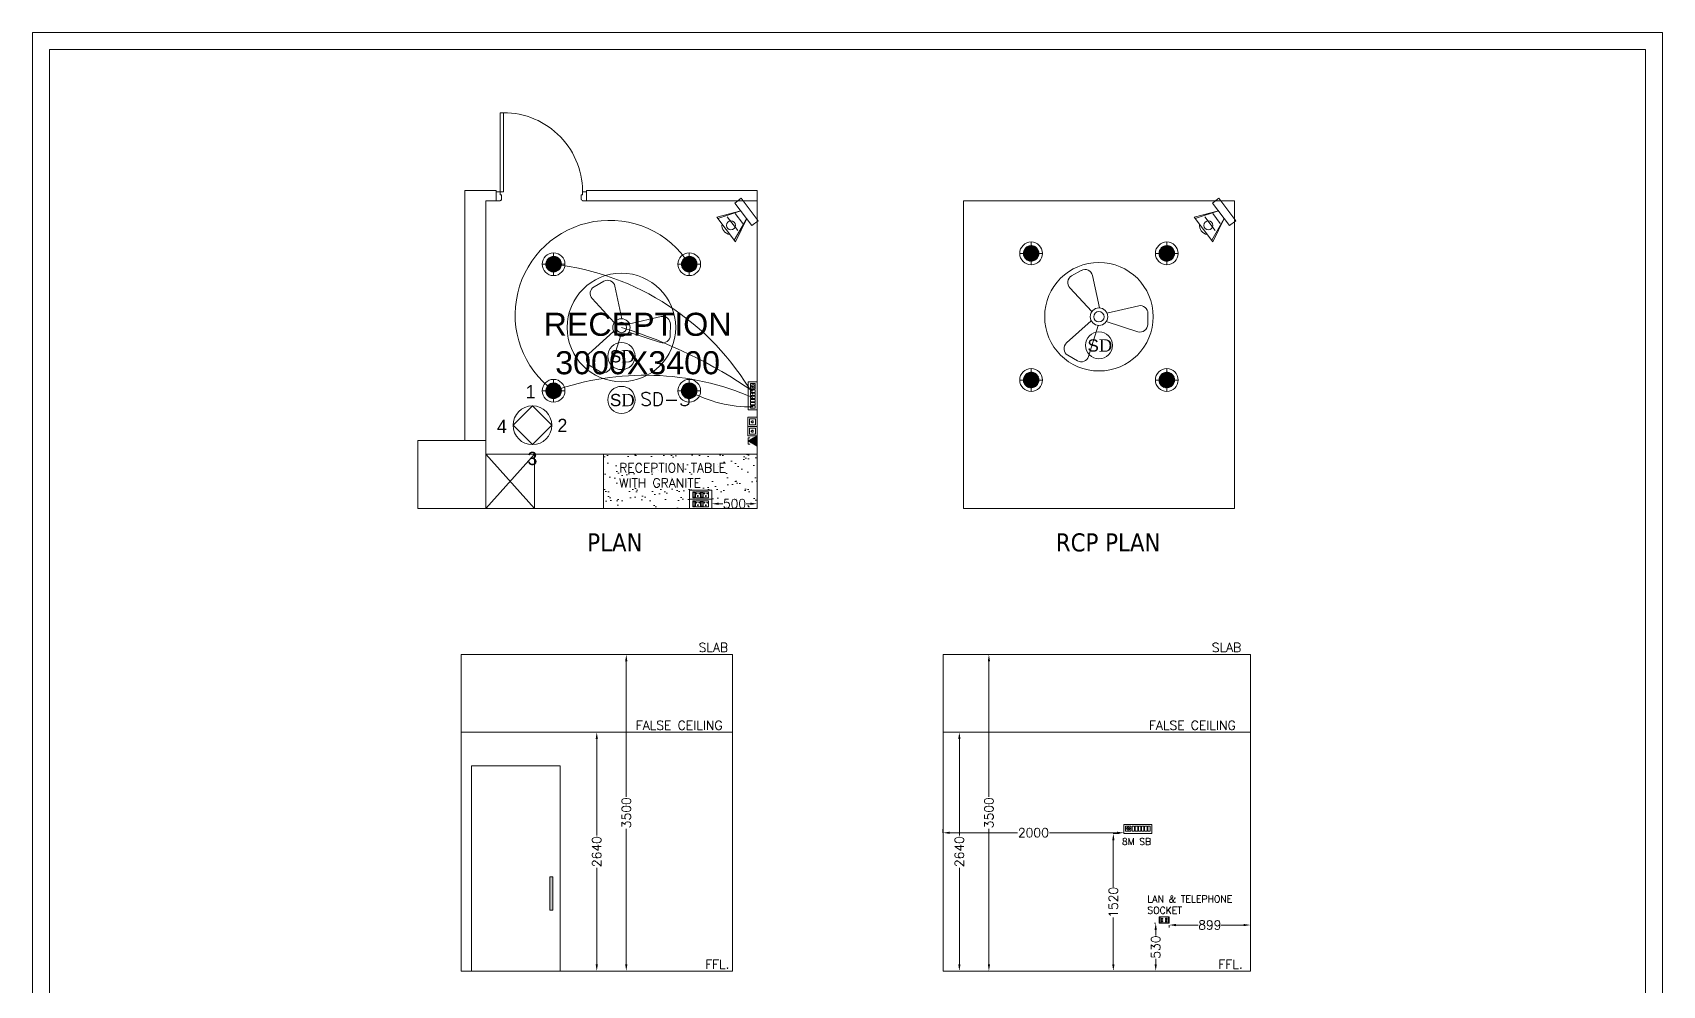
# Model space of a CAD drawing. Extents: x 3552052 to 4102982, y -707811 to -630695.
# Drawn here: x 3606846 to 3624870, y -692458 to -681923 of the extents above; entities that cross this region are included whole.
import ezdxf

# ---------------------------------------------------------------- set-up
doc = ezdxf.new("R2010")
doc.units = 0
doc.header["$LTSCALE"] = 6
doc.header["$MEASUREMENT"] = 0
doc.linetypes.add('CONTINU', pattern=[0])
doc.linetypes.add('HIDDEN', pattern=[0.375, 0.25, -0.125])
doc.layers.get('0').update_dxf_attribs({"linetype": 'CONTINUOUS', "lineweight": 0})
doc.layers.get('Defpoints').update_dxf_attribs({"linetype": 'CONTINUOUS', "lineweight": 0})
for name, color, linetype, lineweight in [('COL', 5, 'CONTINUOUS', 0), ('DIM', 7, 'CONTINUOUS', 0), ('DOOR', 44, 'CONTINUOUS', 0), ('ELE-1200MM CEILINGFAN', 6, 'CONTINUOUS', 0), ('ELE-12W LED', 1, 'CONTINUOUS', 0), ('ELE-12W UPS LIGHT', 3, 'CONTINUOUS', 0), ('ELE-4M RAW P.SB', 40, 'CONTINUOUS', 0), ('ELE-4M UPS P.SB', 3, 'CONTINUOUS', 0), ('ELE-6M RAW P.SB', 40, 'HIDDEN', 0), ('ELE-8M RAW & UPS SB', 31, 'CONTINUOUS', 0), ('ELE-CABLE TRAY', 31, 'CONTINUOUS', 0), ('ELE-SOCKET NMBERING', 7, 'CONTINUOUS', 9), ('ELE-TEL POINT', 4, 'CONTINUOUS', 0), ('ELE. 2N0S OF 6-16 UPS SOCKETS', 191, 'CONTINUOUS', 0), ('ELE.LAN POINT', 3, 'CONTINUOUS', 0), ('FA-BELOW SMOKE DERECTOR', 1, 'CONTINUOUS', 0), ('FA-FIRE TEXT', 7, 'CONTINUOUS', 0), ('FUR', 21, 'CONTINUOUS', 0), ('LV.CC CEMARA', 66, 'CONTINUOUS', 0), ('MEP_HVAC_RA_DUCT', 1, 'CONTINUOUS', 0), ('Staircase', 7, 'CONTINUOUS', 0), ('WALL', 8, 'CONTINUOUS', 0)]:
    doc.layers.add(name, color=color, linetype=linetype, lineweight=lineweight)
doc.layers.add('ELE-LIGHTING WIRING', color=7, linetype='CONTINUOUS', lineweight=0, true_color=0x63d7b6)
doc.styles.add('Annotation', font='tahoma.ttf')
doc.styles.add('ARIAL', font='arial.ttf')
doc.styles.add('PDF Times New Roman', font='times.ttf')
doc.styles.add('ROMANS', font='romans.shx')
doc.styles.get("Standard").update_dxf_attribs({"font": 'SIMPLEX'})
doc.dimstyles.new('AEPL1', dxfattribs={"dimtxt": 100, "dimasz": 75, "dimexe": 1.25, "dimexo": 50, "dimtad": 0, "dimdec": 0, "dimtxsty": 'ROMANS', "dimcen": 2.5, "dimclrd": 7, "dimclre": 7, "dimadec": 0, "dimazin": 0, "dimtfac": 1, "dimtdec": 0, "dimtmove": 0, "dimatfit": 3, "dimfxl": 1, "dimlwd": 0, "dimlwe": 0, "dimarcsym": 0})

# ---------------------------------------------------------------- blocks, each defined once
blk = doc.blocks.new('QWE')
at = {"layer": 'ELE-12W UPS LIGHT'}
h = blk.add_hatch(dxfattribs=at)
h.set_pattern_fill('ANSI31', color=8)
h.set_pattern_definition([(45, (-1135553.9097, 459369.4158), (-2.24506403, 2.24506403), [])])
edge = h.paths.add_edge_path()
edge.add_arc((0, 0), 85.7, 0, 360)
at = {"layer": 'ELE-12W UPS LIGHT', "color": 3}
for p, q in [((-126, 0), (126, 0)), ((0, -126), (0, 126))]:
    blk.add_line(p, q, dxfattribs=at)
for radius in [126, 85.7]:
    blk.add_circle((0, 0), radius, dxfattribs=at)
blk = doc.blocks.new('dsff')
at = {"layer": 'ELE-4M RAW P.SB', "color": 40, "ltscale": 10}
for p, q in [((3540307, -687742), (3540314, -687738)), ((3540315, -687739), (3540310, -687745)), ((3540315, -687736), (3540312, -687729)), ((3540316, -687728), (3540316, -687736)), ((3540317, -687737), (3540325, -687739)), ((3540324, -687743), (3540317, -687738))]:
    blk.add_line(p, q, dxfattribs=at)
for points in [[(3540054, -687792), (3540365, -687792), (3540365, -687692), (3540054, -687692)], [(3540143, -687764), (3540169, -687764), (3540169, -687712), (3540143, -687712)], [(3540178, -687764), (3540204, -687764), (3540204, -687712), (3540178, -687712)], [(3540212, -687764), (3540239, -687764), (3540239, -687712), (3540212, -687712)], [(3540247, -687764), (3540274, -687764), (3540274, -687712), (3540247, -687712)], [(3540287, -687765), (3540345, -687765), (3540345, -687712), (3540287, -687712)]]:
    blk.add_lwpolyline(points, close=True, dxfattribs=at)
for radius in [19.1, 1.78]:
    blk.add_circle((3540316, -687737), radius, dxfattribs=at)
at = {"layer": 'ELE-6M RAW P.SB', "color": 3, "linetype": 'ByBlock'}
for points in [[(3540074, -687764), (3540100, -687764), (3540100, -687712), (3540074, -687712)], [(3540108, -687764), (3540135, -687764), (3540135, -687712), (3540108, -687712)]]:
    blk.add_lwpolyline(points, close=True, dxfattribs=at)
blk = doc.blocks.new('tel')
at = {"layer": 'ELE-TEL POINT', "ltscale": 30}
h = blk.add_hatch(dxfattribs=at)
h.set_pattern_fill('ANSI31', color=4, scale=19.025387, style=0)
h.set_pattern_definition([(45, (-98.626, 0.184), (-42.7132, 42.7132), [])])
h.paths.add_polyline_path([(-99, 0), (840, 1654), (1778, -3)])
at = {"layer": 'ELE-TEL POINT', "color": 4, "ltscale": 30}
for p, q in [((-99, 0), (840, 1654)), ((1778, -3), (-99, 0)), ((840, 1654), (1778, -3))]:
    blk.add_line(p, q, dxfattribs=at)
at = {"layer": 'ELE-TEL POINT', "color": 4, "ltscale": 12}
for p, q in [((276, 1648), (275, 1398)), ((1404, 1646), (1403, 1396))]:
    blk.add_line(p, q, dxfattribs=at)
at = {"layer": 'ELE-TEL POINT', "color": 4, "linetype": 'Continuous', "ltscale": 12}
blk.add_line((276, 1648), (1404, 1646), dxfattribs=at)
at = {"layer": 'ELE-TEL POINT', "color": 4, "ltscale": 30, "const_width": 95.1}
for points in [[(227, 1363, 1), (323, 1363, 1)], [(1355, 1361, 1), (1451, 1361, 1)]]:
    blk.add_lwpolyline(points, format="xyb", close=True, dxfattribs=at)
blk = doc.blocks.new('Voice')
at = {"layer": 'ELE.LAN POINT', "color": 6}
for points in [[(0, -32), (128, -32), (128, 92), (0, 92)], [(22, -10), (106, -10), (106, 70), (22, 70)], [(77, 21), (70, 21), (70, 12), (58, 12), (58, 21), (51, 21), (51, 39), (77, 39)], [(76, 23), (68, 23), (68, 13), (59, 13), (59, 23), (52, 23), (52, 37), (76, 37)]]:
    blk.add_lwpolyline(points, close=True, dxfattribs=at)
blk = doc.blocks.new('*D80')
at = {"layer": 'Defpoints', "color": 0, "linetype": 'ByBlock', "transparency": 16777216}
for p in [(3614358, -687184), (3614858, -687132), (3614858, -687184)]:
    blk.add_point(p, dxfattribs=at)
at = {"layer": 'ELE-CABLE TRAY', "color": 7, "linetype": 'ByBlock', "lineweight": 0, "transparency": 16777216}
for p, q in [((3614358, -687134), (3614358, -687131)), ((3614433, -687132), (3614479, -687132)), ((3614783, -687132), (3614737, -687132)), ((3614858, -687134), (3614858, -687131))]:
    blk.add_line(p, q, dxfattribs=at)
at = {"layer": 'ELE-CABLE TRAY', "color": 7, "linetype": 'ByBlock', "transparency": 16777216}
for points in [[(3614433, -687120), (3614433, -687145), (3614358, -687132)], [(3614783, -687145), (3614783, -687120), (3614858, -687132)]]:
    blk.add_solid(points, dxfattribs=at)
at = {"layer": 'ELE-CABLE TRAY', "color": 0, "linetype": 'ByBlock', "transparency": 16777216, "insert": (3614608, -687132), "char_height": 100, "attachment_point": 5, "style": 'ROMANS'}
blk.add_mtext('500', dxfattribs=at)
blk = doc.blocks.new('18W LED')
at = {"layer": 'ELE-12W LED'}
h = blk.add_hatch(dxfattribs=at)
h.set_pattern_fill('ANSI31', color=252)
h.set_pattern_definition([(45, (-1135553.9097, 459369.4158), (-2.24506403, 2.24506403), [])])
edge = h.paths.add_edge_path()
edge.add_arc((0, 0), 85.7, 0, 360)
at = {"layer": 'ELE-12W LED', "color": 1}
for p, q in [((-126, 0), (126, 0)), ((0, -126), (0, 126))]:
    blk.add_line(p, q, dxfattribs=at)
for radius in [126, 85.7]:
    blk.add_circle((0, 0), radius, dxfattribs=at)
blk = doc.blocks.new('A$C07FB25EA')
at = {"layer": 'ELE-1200MM CEILINGFAN', "color": 3}
for p, q in [((0.26, 2.64), (3.17, 12.07)), ((6.53, 13.37), (9.47, 11.64)), ((9.84, 7.94), (2.36, 1.21)), ((-14.84, -1.03), (-14.81, 2.38)), ((-11.8, 4.55), (-2.22, 1.44)), ((-2.41, -1.1), (-12.04, -3.29)), ((1.96, -12.49), (-0.13, -2.65)), ((2.16, -1.54), (8.87, -8.78)), ((8.31, -12.34), (5.35, -14.02))]:
    blk.add_line(p, q, dxfattribs=at)
at = {"layer": 'ELE-1200MM CEILINGFAN', "color": 5, "ltscale": 10}
blk.add_circle((0, 0), 16.45, dxfattribs=at)
at = {"layer": 'ELE-1200MM CEILINGFAN', "color": 3}
for radius in [2.65, 1.58]:
    blk.add_circle((0, 0), radius, dxfattribs=at)
for centre, start, end in [((5.36, 11.38), 59.5281, 162.5229), ((8.3, 9.66), 311.9493, 59.5281), ((-12.51, 2.36), 71.9493, 179.5281), ((-12.54, -1.05), 179.5281, 282.5229), ((7.18, -10.34), 299.5281, 42.5229), ((4.21, -12.02), 191.9493, 299.5281)]:
    blk.add_arc(centre, 2.3, start, end, dxfattribs=at)
blk = doc.blocks.new('SMOKE DETECTOR')
at = {"layer": 'FA-BELOW SMOKE DERECTOR', "color": 7}
blk.add_circle((931029, -118294), 166, dxfattribs=at)
at = {"layer": 'FA-BELOW SMOKE DERECTOR', "insert": (930887, -118373), "char_height": 150, "attachment_point": 7, "style": 'PDF Times New Roman'}
blk.add_mtext('{\\fArial|b0|i0|c0|p34;S}D', dxfattribs=at)
blk = doc.blocks.new('6MODULE-UPS')
at = {"layer": 'ELE. 2N0S OF 6-16 UPS SOCKETS', "color": 223, "lineweight": 0}
for p, q in [((-6, 92), (-6, 20)), ((-6, 92), (-6, 20)), ((19, 92), (-6, 92)), ((-6, 92), (19, 92)), ((-6, 20), (19, 20)), ((-4, 84), (-4, 28)), ((17, 84), (-4, 84)), ((-4, 30), (17, 30)), ((-4, 28), (17, 28)), ((17, 28), (17, 84)), ((19, 20), (19, 92)), ((24, 92), (87, 92)), ((24, 20), (24, 92)), ((87, 20), (24, 20)), ((87, 92), (87, 20)), ((91, 92), (91, 20)), ((91, 92), (91, 20)), ((116, 92), (91, 92)), ((91, 92), (116, 92)), ((91, 20), (116, 20)), ((93, 84), (93, 28)), ((114, 84), (93, 84)), ((93, 30), (114, 30)), ((93, 28), (114, 28)), ((114, 28), (114, 84)), ((116, 20), (116, 92)), ((120, 20), (120, 92)), ((120, 92), (184, 92)), ((184, 20), (120, 20)), ((184, 92), (184, 20))]:
    blk.add_line(p, q, dxfattribs=at)
blk.add_lwpolyline([(-48, 0), (226, 0), (226, 112), (-48, 112)], close=True, dxfattribs=at)
for centre, radius, start, end in [((37, 42), 4.24, 5.2689, 272.51), ((41, 39), 3.42, 202.6838, 75.0951), ((55, 74), 4.92, 307.1584, 232.8416), ((55, 69), 3.14, 161.4031, 18.5969), ((70, 39), 3.42, 104.9049, 337.3162), ((73, 42), 4.24, 267.49, 174.7311), ((134, 42), 4.24, 5.2689, 272.51), ((137, 39), 3.42, 202.6838, 75.0951), ((152, 74), 4.92, 307.1584, 232.8416), ((152, 69), 3.14, 161.4031, 18.5969), ((167, 39), 3.42, 104.9049, 337.3162), ((170, 42), 4.24, 267.49, 174.7311)]:
    blk.add_arc(centre, radius, start, end, dxfattribs=at)
blk = doc.blocks.new('CC CEMARA')
at = {"layer": 'LV.CC CEMARA', "linetype": 'ByBlock'}
for p, q in [((94, -242), (19, -67)), ((19, -67), (104, -231)), ((47, -104), (105, -35)), ((240, -67), (65, -12)), ((232, -76), (65, -12)), ((81, -159), (163, -62)), ((94, -242), (240, -67))]:
    blk.add_line(p, q, dxfattribs=at)
blk.add_lwpolyline([(111, 43), (66, 80), (-66, -80), (-22, -117)], close=True, dxfattribs=at)
blk.add_circle((133, -123), 32.9, dxfattribs=at)
blk.add_arc((132, -124), 66.7, 275.3702, 5.5412, dxfattribs=at)
blk = doc.blocks.new('A$C19B8274B')
at = {"layer": 'DOOR'}
for p, q in [((-45, 925), (-80, 925)), ((-80, 50), (-80, 925)), ((-45, 50), (-45, 925)), ((-45, 50), (-80, 50)), ((-955, -50), (-955, -47.5)), ((-940, -35), (-942.5, -35)), ((-60, -35), (-57.5, -35)), ((-45, -50), (-45, -47.5))]:
    blk.add_line(p, q, dxfattribs=at)
for points in [[(-940, 15), (-955, 15), (-955, 50), (-1000, 50), (-1000, -50), (-955, -50)], [(-940, -35), (-940, 15)], [(-60, 15), (-45, 15), (-45, 50), (0, 50), (0, -50), (-45, -50)], [(-60, -35), (-60, 15)]]:
    blk.add_lwpolyline(points, dxfattribs=at)
at = {"layer": 'DOOR', "color": 145}
blk.add_arc((-80, 50), 875, 90, 182.29244, dxfattribs=at)
at = {"layer": 'DOOR'}
for centre, start, end in [((-955, -35), 270, 0), ((-45, -35), 180, 270)]:
    blk.add_arc(centre, 12.5, start, end, dxfattribs=at)
blk = doc.blocks.new('*D82')
at = {"layer": 'Defpoints', "color": 0, "linetype": 'ByBlock', "transparency": 16777216}
for p in [(3613085, -689659), (3613085, -689659), (3613085, -692299)]:
    blk.add_point(p, dxfattribs=at)
at = {"layer": 'ELE-4M UPS P.SB', "color": 7, "linetype": 'ByBlock', "lineweight": 0, "transparency": 16777216}
for p, q in [((3613035, -689659), (3613084, -689659)), ((3613085, -689734), (3613085, -690802)), ((3613085, -692224), (3613085, -691156)), ((3613035, -692299), (3613084, -692299))]:
    blk.add_line(p, q, dxfattribs=at)
at = {"layer": 'ELE-4M UPS P.SB', "color": 7, "linetype": 'ByBlock', "transparency": 16777216}
for points in [[(3613098, -689734), (3613073, -689734), (3613085, -689659)], [(3613073, -692224), (3613098, -692224), (3613085, -692299)]]:
    blk.add_solid(points, dxfattribs=at)
at = {"layer": 'ELE-4M UPS P.SB', "color": 0, "linetype": 'ByBlock', "transparency": 16777216, "insert": (3613085, -690979), "char_height": 100, "attachment_point": 5, "rotation": 90, "style": 'ROMANS'}
blk.add_mtext('2640', dxfattribs=at)
blk = doc.blocks.new('*D83')
at = {"layer": 'Defpoints', "color": 0, "linetype": 'ByBlock', "transparency": 16777216}
for p in [(3613344, -688799), (3613412, -688799), (3613344, -692299)]:
    blk.add_point(p, dxfattribs=at)
at = {"layer": 'ELE-4M UPS P.SB', "color": 7, "linetype": 'ByBlock', "lineweight": 0, "transparency": 16777216}
for p, q in [((3613394, -688799), (3613413, -688799)), ((3613412, -688874), (3613412, -690372)), ((3613412, -692224), (3613412, -690726)), ((3613394, -692299), (3613413, -692299))]:
    blk.add_line(p, q, dxfattribs=at)
at = {"layer": 'ELE-4M UPS P.SB', "color": 7, "linetype": 'ByBlock', "transparency": 16777216}
for points in [[(3613424, -688874), (3613399, -688874), (3613412, -688799)], [(3613399, -692224), (3613424, -692224), (3613412, -692299)]]:
    blk.add_solid(points, dxfattribs=at)
at = {"layer": 'ELE-4M UPS P.SB', "color": 0, "linetype": 'ByBlock', "transparency": 16777216, "insert": (3613412, -690549), "char_height": 100, "attachment_point": 5, "rotation": 90, "style": 'ROMANS'}
blk.add_mtext('3500', dxfattribs=at)
blk = doc.blocks.new('*D84')
at = {"layer": 'Defpoints', "color": 0, "linetype": 'ByBlock', "transparency": 16777216}
for p in [(3617095, -689659), (3617095, -689659), (3617095, -692299)]:
    blk.add_point(p, dxfattribs=at)
at = {"layer": 'ELE-4M UPS P.SB', "color": 7, "linetype": 'ByBlock', "lineweight": 0, "transparency": 16777216}
for p, q in [((3617045, -689659), (3617094, -689659)), ((3617095, -689734), (3617095, -690802)), ((3617095, -692224), (3617095, -691156)), ((3617045, -692299), (3617094, -692299))]:
    blk.add_line(p, q, dxfattribs=at)
at = {"layer": 'ELE-4M UPS P.SB', "color": 7, "linetype": 'ByBlock', "transparency": 16777216}
for points in [[(3617083, -689734), (3617108, -689734), (3617095, -689659)], [(3617083, -692224), (3617108, -692224), (3617095, -692299)]]:
    blk.add_solid(points, dxfattribs=at)
at = {"layer": 'ELE-4M UPS P.SB', "color": 0, "linetype": 'ByBlock', "transparency": 16777216, "insert": (3617095, -690979), "char_height": 100, "attachment_point": 5, "rotation": 90, "style": 'ROMANS'}
blk.add_mtext('2640', dxfattribs=at)
blk = doc.blocks.new('*D85')
at = {"layer": 'Defpoints', "color": 0, "linetype": 'ByBlock', "transparency": 16777216}
for p in [(3617354, -688799), (3617422, -688799), (3617354, -692299)]:
    blk.add_point(p, dxfattribs=at)
at = {"layer": 'ELE-4M UPS P.SB', "color": 7, "linetype": 'ByBlock', "lineweight": 0, "transparency": 16777216}
for p, q in [((3617404, -688799), (3617423, -688799)), ((3617422, -688874), (3617422, -690372)), ((3617422, -692224), (3617422, -690726)), ((3617404, -692299), (3617423, -692299))]:
    blk.add_line(p, q, dxfattribs=at)
at = {"layer": 'ELE-4M UPS P.SB', "color": 7, "linetype": 'ByBlock', "transparency": 16777216}
for points in [[(3617410, -688874), (3617435, -688874), (3617422, -688799)], [(3617410, -692224), (3617435, -692224), (3617422, -692299)]]:
    blk.add_solid(points, dxfattribs=at)
at = {"layer": 'ELE-4M UPS P.SB', "color": 0, "linetype": 'ByBlock', "transparency": 16777216, "insert": (3617422, -690549), "char_height": 100, "attachment_point": 5, "rotation": 90, "style": 'ROMANS'}
blk.add_mtext('3500', dxfattribs=at)
blk = doc.blocks.new('*D86')
at = {"layer": 'Defpoints', "color": 0, "linetype": 'ByBlock', "transparency": 16777216}
for p in [(3616914, -690770), (3616914, -690779), (3618914, -690779)]:
    blk.add_point(p, dxfattribs=at)
at = {"layer": 'ELE-4M UPS P.SB', "color": 7, "linetype": 'ByBlock', "lineweight": 0, "transparency": 16777216}
for p, q in [((3616914, -690729), (3616914, -690769)), ((3616989, -690770), (3617738, -690770)), ((3618839, -690770), (3618091, -690770)), ((3618914, -690729), (3618914, -690769))]:
    blk.add_line(p, q, dxfattribs=at)
at = {"layer": 'ELE-4M UPS P.SB', "color": 7, "linetype": 'ByBlock', "transparency": 16777216}
for points in [[(3616989, -690758), (3616989, -690783), (3616914, -690770)], [(3618839, -690758), (3618839, -690783), (3618914, -690770)]]:
    blk.add_solid(points, dxfattribs=at)
at = {"layer": 'ELE-4M UPS P.SB', "color": 0, "linetype": 'ByBlock', "transparency": 16777216, "insert": (3617914, -690770), "char_height": 100, "attachment_point": 5, "style": 'ROMANS'}
blk.add_mtext('2000', dxfattribs=at)
blk = doc.blocks.new('*D87')
at = {"layer": 'Defpoints', "color": 0, "linetype": 'ByBlock', "transparency": 16777216}
for p in [(3618914, -690779), (3618798, -692299), (3618914, -692299)]:
    blk.add_point(p, dxfattribs=at)
at = {"layer": 'ELE-4M UPS P.SB', "color": 7, "linetype": 'ByBlock', "lineweight": 0, "transparency": 16777216}
for p, q in [((3618864, -690779), (3618797, -690779)), ((3618798, -690854), (3618798, -691369)), ((3618798, -692224), (3618798, -691708)), ((3618864, -692299), (3618797, -692299))]:
    blk.add_line(p, q, dxfattribs=at)
at = {"layer": 'ELE-4M UPS P.SB', "color": 7, "linetype": 'ByBlock', "transparency": 16777216}
for points in [[(3618786, -690854), (3618811, -690854), (3618798, -690779)], [(3618786, -692224), (3618811, -692224), (3618798, -692299)]]:
    blk.add_solid(points, dxfattribs=at)
at = {"layer": 'ELE-4M UPS P.SB', "color": 0, "linetype": 'ByBlock', "transparency": 16777216, "insert": (3618798, -691539), "char_height": 100, "attachment_point": 5, "rotation": 90, "style": 'ROMANS'}
blk.add_mtext('1520', dxfattribs=at)
blk = doc.blocks.new('*D88')
at = {"layer": 'Defpoints', "color": 0, "linetype": 'ByBlock', "transparency": 16777216}
for p in [(3619415, -691769), (3620314, -691769), (3620314, -691790)]:
    blk.add_point(p, dxfattribs=at)
at = {"layer": 'ELE-4M UPS P.SB', "color": 7, "linetype": 'ByBlock', "lineweight": 0, "transparency": 16777216}
for p, q in [((3619415, -691819), (3619415, -691792)), ((3619490, -691790), (3619738, -691790)), ((3620239, -691790), (3619992, -691790)), ((3620314, -691819), (3620314, -691792))]:
    blk.add_line(p, q, dxfattribs=at)
at = {"layer": 'ELE-4M UPS P.SB', "color": 7, "linetype": 'ByBlock', "transparency": 16777216}
for points in [[(3619490, -691778), (3619490, -691803), (3619415, -691790)], [(3620239, -691778), (3620239, -691803), (3620314, -691790)]]:
    blk.add_solid(points, dxfattribs=at)
at = {"layer": 'ELE-4M UPS P.SB', "color": 0, "linetype": 'ByBlock', "transparency": 16777216, "insert": (3619865, -691790), "char_height": 100, "attachment_point": 5, "style": 'ROMANS'}
blk.add_mtext('899', dxfattribs=at)
blk = doc.blocks.new('*D89')
at = {"layer": 'Defpoints', "color": 0, "linetype": 'ByBlock', "transparency": 16777216}
for p in [(3619305, -691769), (3619267, -692299), (3619305, -692299)]:
    blk.add_point(p, dxfattribs=at)
at = {"layer": 'ELE-4M UPS P.SB', "color": 7, "linetype": 'ByBlock', "lineweight": 0, "transparency": 16777216}
for p, q in [((3619255, -691769), (3619266, -691769)), ((3619267, -691844), (3619267, -691905)), ((3619267, -692224), (3619267, -692163)), ((3619255, -692299), (3619266, -692299))]:
    blk.add_line(p, q, dxfattribs=at)
at = {"layer": 'ELE-4M UPS P.SB', "color": 7, "linetype": 'ByBlock', "transparency": 16777216}
for points in [[(3619254, -691844), (3619279, -691844), (3619267, -691769)], [(3619254, -692224), (3619279, -692224), (3619267, -692299)]]:
    blk.add_solid(points, dxfattribs=at)
at = {"layer": 'ELE-4M UPS P.SB', "color": 0, "linetype": 'ByBlock', "transparency": 16777216, "insert": (3619267, -692034), "char_height": 100, "attachment_point": 5, "rotation": 90, "style": 'ROMANS'}
blk.add_mtext('530', dxfattribs=at)

msp = doc.modelspace()

# ---------------------------------------------------------------- hatches: boundary and pattern name
at = {"linetype": 'Continuous', "ltscale": 0.1}
h = msp.add_hatch(color=254, dxfattribs=at)
h.dxf.hatch_style = 1
h.paths.add_polyline_path([(3612565.9, -691625), (3612598.5, -691625), (3612598.5, -691257.5), (3612565.9, -691257.5)])
at = {"layer": 'FUR', "lineweight": 0, "ltscale": 15}
h = msp.add_hatch(dxfattribs=at)
h.set_pattern_fill('AR-SAND', color=8, scale=100)
h.set_pattern_definition([(37.5, (0, 0), (-6.299336, 192.682377), [0, -152, 0, -170, 0, -162.5]), (7.5, (0, 0), (176.97767, 282.214607), [0, -82, 0, -137, 0, -52.5]), (327.5, (-123, 0), (311.414186, 0.565905), [0, -50, 0, -180, 0, -235]), (317.5, (-123, 0), (300.61266, 87.767556), [0, -25, 0, -118, 0, -135])])
h.paths.add_polyline_path([(3614858.1, -686583.5), (3613158.1, -686583.5), (3613158.1, -687183.5), (3614110.8, -687183.5), (3614110.8, -687082.8), (3614110.8, -686982.1), (3614358.2, -686982.1), (3614358.2, -687082.8), (3614358.2, -687183.5), (3614858.1, -687183.5)])
h.paths.add_polyline_path([(3614454.6, -687207.2), (3614761.7, -687207.2), (3614761.7, -687057.2), (3614454.6, -687057.2)], flags=9)

# ---------------------------------------------------------------- linework, layer by layer
for points in [[(3624870.2, -681923.1), (3624870.2, -702441.6), (3606846.3, -702441.6), (3606846.3, -681923.1)], [(3624683.4, -682109.9), (3624683.4, -702254.8), (3607033.1, -702254.8), (3607033.1, -682109.9)]]:
    msp.add_lwpolyline(points, close=True)
at = {"elevation": 0}
msp.add_lwpolyline([(3612374.3, -686050.1), (3612159.8, -686264.5), (3612374.3, -686478.9), (3612588.7, -686264.5), (3612374.3, -686050.1)], close=True, dxfattribs=at)
at = {"color": 5, "linetype": 'Continuous', "ltscale": 0.1}
msp.add_lwpolyline([(3612565.9, -691625), (3612598.5, -691625), (3612598.5, -691257.5), (3612565.9, -691257.5)], close=True, dxfattribs=at)
msp.add_circle((3612374.3, -686264.5), 214.4)
at = {"layer": 'COL', "color": 8}
msp.add_lwpolyline([(3611108.1, -687183.5), (3611108.1, -686433.5), (3611858.1, -686433.5), (3611858.1, -687183.5)], close=True, dxfattribs=at)
at = {"layer": 'ELE-4M UPS P.SB', "color": 0, "linetype": 'ByBlock'}
for p, q in [((3619305.5, -691698.7), (3619308, -691701.2)), ((3619375.6, -691713.5), (3619390.8, -691728.5)), ((3619375.6, -691728.5), (3619390.8, -691713.5)), ((3619413, -691701.2), (3619415.5, -691698.7)), ((3619305.5, -691768.7), (3619308, -691766.2)), ((3619413, -691766.2), (3619415.5, -691768.7))]:
    msp.add_line(p, q, dxfattribs=at)
for points in [[(3619305.5, -691698.7), (3619415.5, -691698.7), (3619415.5, -691768.7), (3619305.5, -691768.7)], [(3619308, -691701.2), (3619413, -691701.2), (3619413, -691766.2), (3619308, -691766.2)], [(3619312.5, -691708.7), (3619317.5, -691708.7), (3619317.5, -691758.7), (3619312.5, -691758.7)], [(3619375.6, -691713.5), (3619390.8, -691713.5), (3619390.8, -691728.5), (3619375.6, -691728.5)], [(3619408.5, -691708.7), (3619403.5, -691708.7), (3619403.5, -691758.7), (3619408.5, -691758.7)]]:
    msp.add_lwpolyline(points, close=True, dxfattribs=at)
at = {"layer": 'ELE-LIGHTING WIRING', "linetype": 'ByBlock'}
for centre, radius, start, end in [((3613226.6, -685042.6), 1043.9, 32.38395, 233.66618), ((3612275.2, -687400.6), 2936, 30.22367, 83.4899), ((3611779.1, -690295.4), 5350.2, 55.4651, 72.83443), ((3613615.7, -688740), 3029, 66.73324, 109.42902)]:
    msp.add_arc(centre, radius, start, end, dxfattribs=at)
at = {"layer": 'ELE-LIGHTING WIRING', "color": 254, "linetype": 'ByBlock', "true_color": 0xdebad0}
msp.add_arc((3614777.4, -684716.7), 1345.2, 240.16113, 271.47926, dxfattribs=at)
at = {"layer": 'ELE.LAN POINT', "color": 3}
for points in [[(3619339.9, -691713.5), (3619339.9, -691717.8), (3619345.4, -691717.8), (3619345.4, -691724.3), (3619339.9, -691724.3), (3619339.9, -691728.5), (3619330.2, -691728.5), (3619330.2, -691713.5)], [(3619339.2, -691714.3), (3619339.2, -691718.5), (3619344.6, -691718.5), (3619344.6, -691723.5), (3619339.2, -691723.5), (3619339.2, -691727.8), (3619330.9, -691727.8), (3619330.9, -691714.3)]]:
    msp.add_lwpolyline(points, close=True, dxfattribs=at)
at = {"layer": 'ELE.LAN POINT', "color": 2}
for points in [[(3619339.9, -691738.9), (3619339.9, -691743.2), (3619345.4, -691743.2), (3619345.4, -691749.7), (3619339.9, -691749.7), (3619339.9, -691753.9), (3619330.2, -691753.9), (3619330.2, -691738.9)], [(3619339.2, -691739.7), (3619339.2, -691743.9), (3619344.6, -691743.9), (3619344.6, -691748.9), (3619339.2, -691748.9), (3619339.2, -691753.2), (3619330.9, -691753.2), (3619330.9, -691739.7)]]:
    msp.add_lwpolyline(points, close=True, dxfattribs=at)
at = {"layer": 'ELE.LAN POINT', "color": 4}
for points in [[(3619385.3, -691738.9), (3619385.3, -691743.2), (3619390.8, -691743.2), (3619390.8, -691749.7), (3619385.3, -691749.7), (3619385.3, -691753.9), (3619375.6, -691753.9), (3619375.6, -691738.9)], [(3619384.6, -691739.7), (3619384.6, -691743.9), (3619390, -691743.9), (3619390, -691748.9), (3619384.6, -691748.9), (3619384.6, -691753.2), (3619376.4, -691753.2), (3619376.4, -691739.7)]]:
    msp.add_lwpolyline(points, close=True, dxfattribs=at)
at = {"layer": 'FUR', "color": 8, "lineweight": 0, "ltscale": 15}
msp.add_line((3613158.1, -686583.5), (3613158.1, -687183.5), dxfattribs=at)
for points in [[(3611858.1, -687183.5), (3611858.1, -686583.5), (3612398.1, -686583.5), (3612398.1, -687183.5)], [(3614858.1, -687183.5), (3614858.1, -686583.5), (3611858.1, -686583.5), (3611858.1, -687183.5)]]:
    msp.add_lwpolyline(points, close=True, dxfattribs=at)
at = {"layer": 'MEP_HVAC_RA_DUCT', "color": 8, "linetype": 'ByBlock'}
for p, q in [((3611585.2, -688798.7), (3611585.2, -692298.7)), ((3614585.2, -688798.7), (3614585.2, -692298.7)), ((3616914.4, -688798.7), (3616914.4, -692298.7)), ((3620314.4, -688798.7), (3620314.4, -692298.7))]:
    msp.add_line(p, q, dxfattribs=at)
msp.add_lwpolyline([(3617139.3, -683783.5), (3620139.2, -683783.5), (3620139.2, -687183.5), (3617139.3, -687183.5)], close=True, dxfattribs=at)
for points in [[(3614585.2, -688798.7), (3611585.2, -688798.7)], [(3620314.4, -688798.7), (3616914.4, -688798.7)], [(3614585.2, -689658.7), (3611585.2, -689658.7)], [(3620314.4, -689658.7), (3616914.4, -689658.7)], [(3614585.2, -692298.7), (3611585.2, -692298.7)], [(3620314.4, -692298.7), (3616914.4, -692298.7)]]:
    msp.add_lwpolyline(points, dxfattribs=at)
at = {"layer": 'MEP_HVAC_RA_DUCT', "color": 5, "linetype": 'ByBlock'}
msp.add_lwpolyline([(3611700.2, -692298.7), (3612680.2, -692298.7), (3612680.2, -690028.7), (3611700.2, -690028.7)], close=True, dxfattribs=at)
at = {"layer": 'Staircase', "color": 8, "lineweight": 0}
for points in [[(3612398.1, -687183.5), (3611858.1, -686583.5)], [(3611858.1, -687183.5), (3612398.1, -686583.5)]]:
    msp.add_lwpolyline(points, dxfattribs=at)
at = {"layer": 'WALL', "color": 8, "linetype": 'ByBlock'}
for p, q in [((3611972.9, -683668.5), (3611628.2, -683668.5)), ((3611628.2, -685088.6), (3611628.2, -683668.5)), ((3611858.1, -686433.5), (3611858.2, -683783.4)), ((3611858.2, -683783.5), (3611858.1, -686433.5)), ((3611972.9, -683783.5), (3611858.2, -683783.5)), ((3611972.9, -683668.5), (3611972.9, -683783.5)), ((3614858.1, -683668.5), (3612973.2, -683668.5)), ((3612973.2, -683668.5), (3612973.2, -683783.5)), ((3614858.1, -683783.5), (3612973.2, -683783.5)), ((3611628.2, -686433.5), (3611628.2, -685088.6))]:
    msp.add_line(p, q, dxfattribs=at)
at = {"layer": 'WALL', "color": 8, "lineweight": 0}
msp.add_line((3614858.1, -686583.5), (3614858.1, -683783.5), dxfattribs=at)
at = {"layer": 'WALL', "color": 8, "linetype": 'ByBlock'}
msp.add_lwpolyline([(3614858.1, -683668.5), (3614858.1, -686433.5)], dxfattribs=at)

# ---------------------------------------------------------------- block references
at = {"layer": 'DOOR', "color": 8, "linetype": 'Continuous', "xscale": -1, "rotation": 359.9999999999843}
msp.add_blockref('A$C19B8274B', (3611973.2, -683733.5), dxfattribs=at)
at = {"layer": 'ELE-1200MM CEILINGFAN', "color": 7, "ltscale": 8, "xscale": 36.47592107175105, "yscale": 36.47592107175105, "zscale": 36.47592107175105, "rotation": 180}
for p in [(3618639.2, -685064.3), (3613358.1, -685183.5)]:
    msp.add_blockref('A$C07FB25EA', p, dxfattribs=at)
at = {"layer": 'ELE-12W LED', "color": 6, "xscale": -1}
for p in [(3612608.1, -684483.5), (3614108.1, -684483.5), (3617889.2, -684364.3), (3619389.2, -684364.3), (3612608.1, -685883.5), (3617889.2, -685764.3)]:
    msp.add_blockref('18W LED', p, dxfattribs=at)
at = {"layer": 'ELE-12W UPS LIGHT', "linetype": 'ByBlock', "xscale": -1}
for p in [(3614108.1, -685883.5), (3619389.2, -685764.3)]:
    msp.add_blockref('QWE', p, dxfattribs=at)
at = {"layer": 'ELE-8M RAW & UPS SB', "color": 0, "linetype": 'ByBlock', "xscale": -1, "rotation": 270}
msp.add_blockref('dsff', (4302550.2, -4226148.3), dxfattribs=at)
at = {"layer": 'ELE-8M RAW & UPS SB', "color": 0, "linetype": 'ByBlock', "xscale": -1}
msp.add_blockref('dsff', (7159279.2, -2986.6), dxfattribs=at)
at = {"layer": 'ELE-TEL POINT', "color": 0, "ltscale": 30, "xscale": -0.05960958292234839, "yscale": 0.05960958292234884, "zscale": 0.05960958292234884, "rotation": 89.8929051788795}
msp.add_blockref('tel', (3614858.1, -686388.6), dxfattribs=at)
at = {"layer": 'ELE. 2N0S OF 6-16 UPS SOCKETS', "xscale": -0.9026075240774036, "yscale": 0.9026075240774036, "zscale": 0.9026075240774036, "rotation": 179.9999999999997}
for p in [(3614154.2, -686982.1), (3614154.2, -687082.8)]:
    msp.add_blockref('6MODULE-UPS', p, dxfattribs=at)
at = {"layer": 'ELE.LAN POINT', "color": 7, "xscale": -0.8135966191344682, "yscale": 0.8135966191344682, "zscale": 0.8135966191344682, "rotation": 270}
for p in [(3614783.3, -686278.6), (3614783.3, -686382.7)]:
    msp.add_blockref('Voice', p, dxfattribs=at)
at = {"layer": 'FA-BELOW SMOKE DERECTOR', "color": 6, "xscale": 0.9035551315104862, "yscale": 0.9035551315104862, "zscale": 0.9035551315104862}
for p in [(2777403.4, -578495.5), (2772122.3, -578614.7), (2772122.8, -579099)]:
    msp.add_blockref('SMOKE DETECTOR', p, dxfattribs=at)
at = {"layer": 'LV.CC CEMARA', "xscale": -1.500000000000001, "yscale": 1.5, "zscale": 1.5, "rotation": 357.2623958888427}
for p in [(3614776.9, -683879.6), (3620057.9, -683879.6)]:
    msp.add_blockref('CC CEMARA', p, dxfattribs=at)

# ---------------------------------------------------------------- texts
at = {"ltscale": 0.1, "char_height": 136.805, "width": 184.566, "attachment_point": 5, "rotation": 0.1103}
for s, insert in [('\\pxqc;{\\F.shx.shx;\\H1.0669x;1}', (3612354.9, -685894.1)), ('\\pxqc;{\\F.shx.shx.shx.shx;\\H1.0669x;4}', (3612036.5, -686276)), ('\\pxqc;{\\F.shx.shx.shx;\\H1.0669x;2}', (3612705.4, -686266.1)), ('\\pxqc;{\\F.shx.shx.shx.shx;\\H1.0669x;3}', (3612373.7, -686632.5))]:
    msp.add_mtext(s, dxfattribs=dict(at, insert=insert))
at = {"char_height": 200, "width": 2697.906, "attachment_point": 3, "style": 'Annotation'}
for s, insert in [('\\pxql;PLAN', (3615678.2, -687459.7)), ('\\pxql;RCP PLAN', (3620859.9, -687459.7))]:
    msp.add_mtext(s, dxfattribs=dict(at, insert=insert))
at = {"layer": 'DIM', "color": 8, "insert": (3613536.9, -685362.5), "char_height": 255, "width": 2294.815, "attachment_point": 5, "style": 'ARIAL'}
msp.add_mtext('RECEPTION\\P3000X3400', dxfattribs=at)
at = {"layer": 'ELE-SOCKET NMBERING', "color": 0, "attachment_point": 1, "style": 'Annotation'}
for s, insert, char_height, width in [('{\\Fromans|c0;RECEPTION TABLE \\PWITH GRANITE }', (3613333.1, -686685), 100.004, 2358.602), ('{\\Fromans|c0;SLAB}', (3614212.1, -688671.3), 100.004, 2358.602), ('{\\Fromans|c0;SLAB}', (3619886.9, -688671.3), 100.004, 2358.602), ('{\\Fromans|c0;FALSE CEILING }', (3613516.8, -689531.3), 100.004, 2358.602), ('{\\Fromans|c0;FALSE CEILING }', (3619191.6, -689531.3), 100.004, 2358.602), ('{\\Fromans|c0;8M SB}', (3618892.2, -690830.1), 75, 2358.602), ('{\\Fromans|c0;LAN & TELEPHONE SOCKET}', (3619174.6, -691465.2), 75, 1088.722), ('{\\Fromans|c0;FFL.}', (3614283.7, -692173.7), 100.004, 2358.602), ('{\\Fromans|c0;FFL.}', (3619958.5, -692173.7), 100.004, 2358.602)]:
    msp.add_mtext(s, dxfattribs=dict(at, insert=insert, char_height=char_height, width=width))
at = {"layer": 'ELE-SOCKET NMBERING', "color": 0, "char_height": 5, "width": 2358.602, "attachment_point": 1, "rotation": 90, "style": 'Annotation'}
for insert in [(3619312.5, -691742.3), (3619403.5, -691745.1)]:
    msp.add_mtext('{\\Fromans|c0;XXXX}', dxfattribs=dict(at, insert=insert))
at = {"layer": 'FA-FIRE TEXT', "color": 200, "linetype": 'CONTINU', "insert": (3613565.1, -685901.1), "char_height": 150, "width": 349.838, "attachment_point": 1, "style": 'ROMANS'}
msp.add_mtext('{\\C256;SD-3}', dxfattribs=at)

# ---------------------------------------------------------------- dimensions: what is measured, and where the dimension line sits
at = {"layer": 'ELE-4M UPS P.SB', "color": 0, "linetype": 'ByBlock'}
for base, p1, p2, picture, middle in [((3613411.8, -688798.7), (3613343.5, -692298.7), (3613343.5, -688798.7), '*D83', (3613411.8, -690548.7)), ((3617422.1, -688798.7), (3617353.8, -692298.7), (3617353.8, -688798.7), '*D85', (3617422.1, -690548.7)), ((3613085.2, -689658.7), (3613085.2, -692298.7), (3613085.2, -689658.7), '*D82', (3613085.2, -690978.7)), ((3617095.4, -689658.7), (3617095.4, -692298.7), (3617095.4, -689658.7), '*D84', (3617095.4, -690978.7)), ((3618798.5, -692298.7), (3618914.4, -690778.7), (3618914.4, -692298.7), '*D87', (3618798.5, -691538.7)), ((3619266.9, -692298.7), (3619305.5, -691768.7), (3619305.5, -692298.7), '*D89', (3619266.9, -692033.7))]:
    dim = msp.add_linear_dim(base=base, p1=p1, p2=p2, angle=90, dimstyle='AEPL1', dxfattribs=at)
    dim.commit()
    dim.dimension.update_dxf_attribs({"geometry": picture, "text_midpoint": middle})
for base, p1, p2, picture, middle in [((3616914.4, -690770.4), (3618914.4, -690778.7), (3616914.4, -690778.7), '*D86', (3617914.4, -690770.4)), ((3620314.4, -691790.3), (3619415.5, -691768.7), (3620314.4, -691768.7), '*D88', (3619865, -691790.3))]:
    dim = msp.add_linear_dim(base=base, p1=p1, p2=p2, dimstyle='AEPL1', dxfattribs=at)
    dim.commit()
    dim.dimension.update_dxf_attribs({"geometry": picture, "text_midpoint": middle})
at = {"layer": 'ELE-CABLE TRAY', "color": 0, "linetype": 'ByBlock'}
dim = msp.add_linear_dim(base=(3614858.1, -687132.2), p1=(3614358.2, -687183.5), p2=(3614858.1, -687183.5), dimstyle='AEPL1', dxfattribs=at)
dim.commit()
dim.dimension.update_dxf_attribs({"geometry": '*D80', "text_midpoint": (3614608.1, -687132.2)})

doc.saveas('drawing.dxf')
